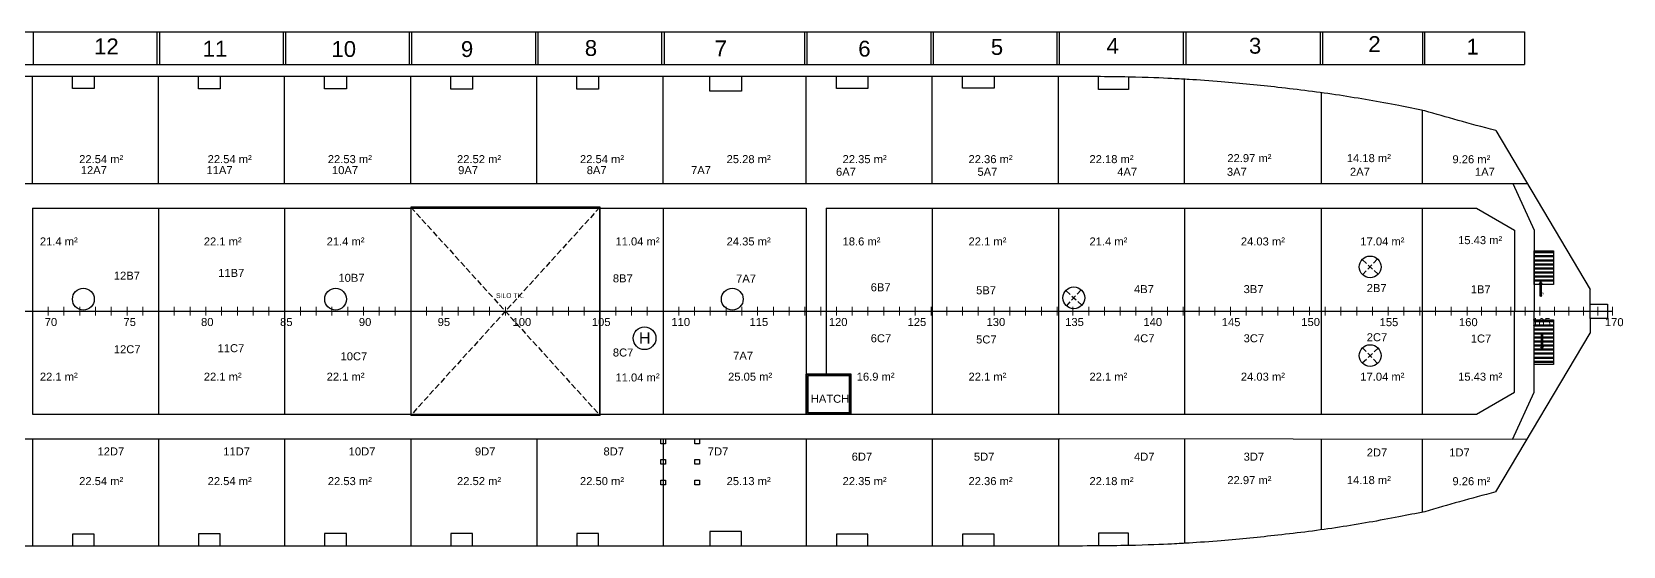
# Model space of a CAD drawing. Header units: inches. Extents: x 2 to 104, y 2 to 23.
# Drawn here: x 38.6 to 104.2, y 1.5 to 22.7 of the extents above; entities that cross this region are included whole.
import ezdxf

# ---------------------------------------------------------------- set-up
doc = ezdxf.new("R2010")
doc.units = ezdxf.units.IN
doc.header["$MEASUREMENT"] = 0
doc.linetypes.add('ACAD_ISO02W100', pattern=[15, 12, -3])
for name, color, linetype in [('deck 4', 7, 'Continuous'), ('Layer1', 10, 'Continuous'), ('PDF_INER2', 7, 'Continuous'), ('PDF_out line', 7, 'Continuous'), ('STATIONS', 7, 'Continuous')]:
    doc.layers.add(name, color=color, linetype=linetype)
doc.styles.get("Standard").update_dxf_attribs({"font": 'arial.ttf'})

msp = doc.modelspace()

# ---------------------------------------------------------------- hatches: boundary and pattern name
at = {"layer": 'PDF_INER2'}
h = msp.add_hatch(color=7, dxfattribs=at)
h.dxf.hatch_style = 1
h.paths.add_polyline_path([(100.818, 11.822), (100.843, 11.822), (100.868, 11.822), (100.868, 12.327), (100.894, 12.327), (100.843, 12.421), (100.793, 12.327), (100.818, 12.327)])
h = msp.add_hatch(color=7, dxfattribs=at)
h.dxf.hatch_style = 1
h.paths.add_polyline_path([(100.856, 10.239), (100.882, 10.239), (100.907, 10.239), (100.907, 9.735), (100.932, 9.735), (100.882, 9.641), (100.831, 9.735), (100.856, 9.735)])

# ---------------------------------------------------------------- linework, layer by layer
at = {"color": 8}
for p, q in [((7.519, 22.739, 0), (100.168, 22.739, 0)), ((38.698, 21.389, 0), (38.698, 22.739, 0)), ((43.798, 21.389, 0), (43.798, 22.739, 0)), ((43.898, 21.389, 0), (43.898, 22.739, 0)), ((48.998, 21.389, 0), (48.998, 22.739, 0)), ((49.098, 21.389, 0), (49.098, 22.739, 0)), ((54.199, 21.389, 0), (54.199, 22.739, 0)), ((54.298, 21.389, 0), (54.298, 22.739, 0)), ((59.398, 21.389, 0), (59.398, 22.739, 0)), ((59.498, 21.389, 0), (59.498, 22.739, 0)), ((64.604, 21.389, 0), (64.604, 22.739, 0)), ((64.704, 21.389, 0), (64.704, 22.739, 0)), ((70.498, 21.389, 0), (70.498, 22.739, 0)), ((70.598, 21.389, 0), (70.598, 22.739, 0)), ((75.698, 21.389, 0), (75.698, 22.739, 0)), ((75.798, 21.389, 0), (75.798, 22.739, 0)), ((80.898, 21.389, 0), (80.898, 22.739, 0)), ((80.998, 21.389, 0), (80.998, 22.739, 0)), ((86.102, 21.389, 0), (86.102, 22.739, 0)), ((86.202, 22.739, 0), (86.202, 21.389, 0)), ((91.753, 21.389, 0), (91.753, 22.739, 0)), ((91.853, 21.389, 0), (91.853, 22.739, 0)), ((95.961, 22.739, 0), (95.961, 21.389, 0)), ((96.061, 21.389, 0), (96.061, 22.739, 0)), ((100.168, 22.739, 0), (100.168, 21.389, 0)), ((7.519, 21.389, 0), (100.168, 21.389, 0))]:
    msp.add_line(p, q, dxfattribs=at)
at = {"color": 7}
for p, q in [((40.294, 20.398, 0), (40.294, 20.896, 0)), ((40.294, 20.398, 0), (40.294, 20.896, 0)), ((45.494, 20.389, 0), (45.494, 20.897, 0)), ((45.494, 20.389, 0), (45.494, 20.897, 0)), ((50.694, 20.382, 0), (50.694, 20.897, 0)), ((50.694, 20.382, 0), (50.694, 20.897, 0)), ((55.894, 20.375, 0), (55.894, 20.897, 0)), ((55.894, 20.375, 0), (55.894, 20.77, 0)), ((61.094, 20.37, 0), (61.094, 20.897, 0)), ((61.094, 20.37, 0), (61.094, 20.897, 0)), ((66.581, 20.293, 0), (66.581, 20.897, 0)), ((66.581, 20.293, 0), (66.581, 20.897, 0)), ((71.796, 20.404, 0), (71.796, 20.897, 0)), ((71.796, 20.404, 0), (71.796, 20.897, 0)), ((77.003, 20.406, 0), (77.003, 20.898, 0)), ((77.003, 20.406, 0), (77.003, 20.898, 0)), ((82.603, 20.361, 0), (82.603, 20.887, 0)), ((82.603, 20.361, 0), (82.603, 20.887, 0)), ((99.693, 16.474, 0), (100.563, 14.544, 0)), ((98.193, 15.451, 0), (99.763, 14.544, 0)), ((99.763, 14.544, 0), (99.763, 11.201, 0)), ((100.563, 14.544, 0), (100.563, 11.201, 0)), ((100.563, 12.301, 0), (100.563, 13.701, 0)), ((100.563, 13.701, 0), (101.363, 13.701, 0)), ((101.363, 13.65, 0), (100.563, 13.65, 0)), ((101.363, 13.609, 0), (100.563, 13.609, 0)), ((101.363, 13.483, 0), (100.563, 13.483, 0)), ((101.363, 13.442, 0), (100.563, 13.442, 0)), ((101.363, 13.316, 0), (100.563, 13.316, 0)), ((101.363, 13.275, 0), (100.563, 13.275, 0)), ((101.363, 13.149, 0), (100.563, 13.149, 0)), ((101.363, 13.701, 0), (101.363, 12.301, 0)), ((101.363, 13.108, 0), (100.563, 13.108, 0)), ((101.363, 12.982, 0), (100.563, 12.982, 0)), ((101.363, 12.941, 0), (100.563, 12.941, 0)), ((101.363, 12.816, 0), (100.563, 12.816, 0)), ((101.363, 12.774, 0), (100.563, 12.774, 0)), ((101.363, 12.649, 0), (100.563, 12.649, 0)), ((101.363, 12.607, 0), (100.563, 12.607, 0)), ((101.363, 12.482, 0), (100.563, 12.482, 0)), ((101.363, 12.441, 0), (100.563, 12.441, 0)), ((101.363, 12.301, 0), (100.563, 12.301, 0)), ((102.882, 11.501, 0), (102.882, 12.101, 0)), ((99.763, 7.859, 0), (99.763, 11.201, 0)), ((100.563, 7.859, 0), (100.563, 11.201, 0)), ((100.563, 9.001, 0), (100.563, 10.851, 0)), ((100.563, 10.851, 0), (101.363, 10.851, 0)), ((101.363, 10.8, 0), (100.563, 10.8, 0)), ((101.363, 10.759, 0), (100.563, 10.759, 0)), ((101.363, 10.633, 0), (100.563, 10.633, 0)), ((101.363, 10.592, 0), (100.563, 10.592, 0)), ((101.363, 10.851, 0), (101.363, 9.001, 0)), ((102.882, 10.901, 0), (102.882, 10.301, 0)), ((101.363, 10.466, 0), (100.563, 10.466, 0)), ((101.363, 10.425, 0), (100.563, 10.425, 0)), ((101.363, 10.299, 0), (100.563, 10.299, 0)), ((101.363, 10.258, 0), (100.563, 10.258, 0)), ((101.363, 10.132, 0), (100.563, 10.132, 0)), ((101.363, 10.091, 0), (100.563, 10.091, 0)), ((101.363, 9.966, 0), (100.563, 9.966, 0)), ((101.363, 9.924, 0), (100.563, 9.924, 0)), ((101.363, 9.799, 0), (100.563, 9.799, 0)), ((101.363, 9.757, 0), (100.563, 9.757, 0)), ((101.363, 9.632, 0), (100.563, 9.632, 0)), ((101.363, 9.591, 0), (100.563, 9.591, 0)), ((101.363, 9.465, 0), (100.563, 9.465, 0)), ((101.363, 9.424, 0), (100.563, 9.424, 0)), ((101.363, 9.298, 0), (100.563, 9.298, 0)), ((101.363, 9.257, 0), (100.563, 9.257, 0)), ((101.363, 9.131, 0), (100.563, 9.131, 0)), ((101.363, 9.09, 0), (100.563, 9.09, 0)), ((101.363, 9.001, 0), (100.563, 9.001, 0)), ((98.193, 6.951, 0), (99.763, 7.859, 0)), ((99.678, 5.904, 0), (100.563, 7.859, 0)), ((40.294, 2.004, 0), (40.294, 1.506, 0)), ((40.294, 2.004, 0), (40.294, 1.506, 0)), ((45.494, 2.013, 0), (45.494, 1.506, 0)), ((45.494, 2.013, 0), (45.494, 1.506, 0)), ((50.694, 2.021, 0), (50.694, 1.506, 0)), ((50.694, 2.021, 0), (50.694, 1.506, 0)), ((55.894, 2.027, 0), (55.894, 1.633, 0)), ((55.894, 2.027, 0), (55.894, 1.506, 0)), ((61.094, 2.033, 0), (61.094, 1.506, 0)), ((61.094, 2.033, 0), (61.094, 1.506, 0)), ((66.581, 2.109, 0), (66.581, 1.506, 0)), ((66.581, 2.109, 0), (66.581, 1.506, 0)), ((71.796, 1.999, 0), (71.796, 1.506, 0)), ((71.796, 1.999, 0), (71.796, 1.506, 0)), ((77.003, 1.996, 0), (77.003, 1.505, 0)), ((77.003, 1.996, 0), (77.003, 1.505, 0)), ((82.603, 2.046, 0), (82.603, 1.516, 0)), ((82.603, 2.046, 0), (82.603, 1.516, 0))]:
    msp.add_line(p, q, dxfattribs=at)
for p, q in [((71.37, 15.451), (71.37, 8.546, 0)), ((71.37, 7.016), (71.37, 6.951))]:
    msp.add_line(p, q)
at = {"elevation": 0}
msp.add_lwpolyline([(102.879, 11.501), (103.593, 11.501), (103.593, 10.901), (102.879, 10.901)], close=True, dxfattribs=at)
at = {"color": 7, "elevation": 0}
for points in [[(64.555, 5.932), (64.752, 5.932), (64.752, 5.734), (64.555, 5.734)], [(65.955, 5.932), (66.152, 5.932), (66.152, 5.734), (65.955, 5.734)], [(64.555, 5.082), (64.752, 5.082), (64.752, 4.884), (64.555, 4.884)], [(65.955, 5.082), (66.152, 5.082), (66.152, 4.884), (65.955, 4.884)], [(64.555, 4.232), (64.752, 4.232), (64.752, 4.034), (64.555, 4.034)], [(65.955, 4.232), (66.152, 4.232), (66.152, 4.034), (65.955, 4.034)]]:
    msp.add_lwpolyline(points, close=True, dxfattribs=at)
at = {"color": 7}
for points in [[(41.194, 20.896, 0), (41.194, 20.398, 0), (40.294, 20.398, 0)], [(41.194, 20.896, 0), (41.194, 20.398, 0), (40.294, 20.398, 0)], [(46.394, 20.897, 0), (46.394, 20.389, 0), (45.494, 20.389, 0)], [(46.394, 20.897, 0), (46.394, 20.389, 0), (45.494, 20.389, 0)], [(51.594, 20.897, 0), (51.594, 20.382, 0), (50.694, 20.382, 0)], [(51.594, 20.897, 0), (51.594, 20.382, 0), (50.694, 20.382, 0)], [(56.794, 20.897, 0), (56.794, 20.375, 0), (55.894, 20.375, 0)], [(56.794, 20.897, 0), (56.794, 20.375, 0), (55.894, 20.375, 0)], [(61.994, 20.897, 0), (61.994, 20.37, 0), (61.094, 20.37, 0)], [(61.994, 20.897, 0), (61.994, 20.37, 0), (61.094, 20.37, 0)], [(67.881, 20.897, 0), (67.881, 20.293, 0), (66.581, 20.293, 0)], [(67.881, 20.897, 0), (67.881, 20.293, 0), (66.581, 20.293, 0)], [(73.096, 20.897, 0), (73.096, 20.404, 0), (71.796, 20.404, 0)], [(73.096, 20.897, 0), (73.096, 20.404, 0), (71.796, 20.404, 0)], [(78.303, 20.896, 0), (78.303, 20.406, 0), (77.003, 20.406, 0)], [(78.303, 20.896, 0), (78.303, 20.406, 0), (77.003, 20.406, 0)], [(83.844, 20.871, 0), (83.843, 20.361, 0), (82.603, 20.361, 0)], [(83.844, 20.871, 0), (83.843, 20.361, 0), (82.603, 20.361, 0)], [(41.194, 1.506, 0), (41.194, 2.004, 0), (40.294, 2.004, 0)], [(41.194, 1.506, 0), (41.194, 2.004, 0), (40.294, 2.004, 0)], [(46.394, 1.506, 0), (46.394, 2.013, 0), (45.494, 2.013, 0)], [(46.394, 1.506, 0), (46.394, 2.013, 0), (45.494, 2.013, 0)], [(51.594, 1.506, 0), (51.594, 2.021, 0), (50.694, 2.021, 0)], [(51.594, 1.506, 0), (51.594, 2.021, 0), (50.694, 2.021, 0)], [(56.794, 1.506, 0), (56.794, 2.027, 0), (55.894, 2.027, 0)], [(56.794, 1.506, 0), (56.794, 2.027, 0), (55.894, 2.027, 0)], [(61.994, 1.506, 0), (61.994, 2.033, 0), (61.094, 2.033, 0)], [(61.994, 1.506, 0), (61.994, 2.033, 0), (61.094, 2.033, 0)], [(67.881, 1.506, 0), (67.881, 2.109, 0), (66.581, 2.109, 0)], [(67.881, 1.506, 0), (67.881, 2.109, 0), (66.581, 2.109, 0)], [(73.096, 1.506, 0), (73.096, 1.999, 0), (71.796, 1.999, 0)], [(73.096, 1.506, 0), (73.096, 1.999, 0), (71.796, 1.999, 0)], [(78.303, 1.506, 0), (78.303, 1.996, 0), (77.003, 1.996, 0)], [(78.303, 1.506, 0), (78.303, 1.996, 0), (77.003, 1.996, 0)], [(83.844, 1.537, 0), (83.843, 2.046, 0), (82.603, 2.046, 0)], [(83.844, 1.537, 0), (83.843, 2.046, 0), (82.603, 2.046, 0)]]:
    msp.add_polyline3d(points, dxfattribs=at)
at = {"color": 1}
msp.add_circle((63.887, 10.086), 0.469, dxfattribs=at)
for points, knots in [([(98.984, 18.657, 0), (97.846, 18.959, 0), (96.947, 19.214, 0), (96.056, 19.477, 0), (95.697, 19.558, 0), (94.529, 19.78, 0), (92.522, 20.143, 0), (90.059, 20.447, 0), (88.047, 20.651, 0), (86.477, 20.763, 0), (85.703, 20.806, 0), (84.056, 20.882, 0), (82.018, 20.892, 0), (80.998, 20.897, 0), (80.876, 20.9, 0), (79.836, 20.896, 0), (79.107, 20.896, 0), (78.956, 20.896, 0), (77.898, 20.896, 0), (76.031, 20.897, 0), (73.344, 20.897, 0), (69.531, 20.897, 0), (64.609, 20.897, 0), (56.985, 20.897, 0), (47.773, 20.897, 0), (38.054, 20.896, 0), (31.945, 20.897, 0), (29.479, 20.898, 0), (26.334, 20.901, 0), (19.71, 20.9, 0), (15.968, 20.896, 0), (12.719, 20.898, 0), (10.119, 20.847, 0), (9.034, 20.795, 0), (8.223, 20.745, 0), (6.856, 20.632, 0), (6.215, 20.572, 0)], [0.57801, 0.57801, 0.57801, 0.57801, 3.117705, 3.117705, 3.125292, 4.21323, 6.699021, 9.253154, 11.602, 12.931142, 13.653048, 14.543904, 15.43476, 15.43476, 15.43476, 18.496578, 18.553968, 18.685235, 18.948918, 21.727116, 24.285105, 27.009831, 33.168953, 39.048727, 49.882385, 60.806034, 68.206518, 68.206518, 68.206518, 68.740122, 69.740122, 70.740122, 71.740122, 72.740122, 73.740122, 74.399517, 74.399517, 74.399517, 74.399517]), ([(98.984, 3.746, 0), (97.938, 3.463, 0), (97.034, 3.213, 0), (96.061, 2.926, 0), (96.058, 2.926, 0), (96.056, 2.926, 0), (96.053, 2.925, 0), (95.697, 2.854, 0), (94.529, 2.622, 0), (92.522, 2.26, 0), (90.059, 1.955, 0), (88.047, 1.751, 0), (86.477, 1.639, 0), (85.703, 1.596, 0), (84.056, 1.521, 0), (82.018, 1.51, 0), (80.998, 1.505, 0), (80.876, 1.503, 0), (79.836, 1.506, 0), (79.107, 1.506, 0), (78.956, 1.506, 0), (77.898, 1.506, 0), (76.031, 1.506, 0), (73.344, 1.506, 0), (69.531, 1.506, 0), (64.609, 1.506, 0), (56.985, 1.506, 0), (47.773, 1.506, 0), (38.054, 1.507, 0), (31.945, 1.505, 0), (29.479, 1.505, 0), (26.334, 1.502, 0), (19.71, 1.503, 0), (15.968, 1.507, 0), (12.719, 1.505, 0), (10.119, 1.556, 0), (9.034, 1.607, 0), (8.223, 1.657, 0), (6.856, 1.771, 0), (6.215, 1.83, 0)], [0.577999, 0.577999, 0.577999, 0.577999, 3.117705, 3.117705, 3.117705, 3.125292, 3.125292, 3.125292, 4.21323, 6.699021, 9.253154, 11.602, 12.931142, 13.653048, 14.543904, 15.43476, 15.43476, 15.43476, 18.496578, 18.553968, 18.685235, 18.948918, 21.727116, 24.285105, 27.009831, 33.168953, 39.048727, 49.882385, 60.806034, 68.206518, 68.206518, 68.206518, 68.740122, 69.740122, 70.740122, 71.740122, 72.740122, 73.740122, 74.399517, 74.399517, 74.399517, 74.399517])]:
    msp.add_open_spline(points, degree=3, knots=knots)
at = {"layer": 'deck 4', "color": 7}
for p, q in [((38.648, 16.474, 0), (38.648, 20.896, 0)), ((43.848, 16.474, 0), (43.848, 20.896, 0)), ((49.048, 16.474, 0), (49.048, 20.897, 0)), ((54.248, 16.474, 0), (54.248, 20.897, 0)), ((59.448, 16.474, 0), (59.448, 20.897, 0)), ((64.654, 16.474, 0), (64.654, 20.897, 0)), ((70.548, 16.474, 0), (70.548, 20.897, 0)), ((75.748, 16.474, 0), (75.748, 20.897, 0)), ((80.948, 16.474, 0), (80.948, 20.897, 0)), ((86.148, 16.474, 0), (86.148, 20.786, 0)), ((91.803, 16.474, 0), (91.803, 20.223, 0)), ((95.963, 16.474, 0), (95.963, 19.498, 0)), ((98.984, 18.657, 0), (102.882, 12.101, 0)), ((7.469, 16.474, 0), (100.281, 16.474, 0)), ((38.648, 15.451, 0), (62.053, 15.451, 0)), ((38.648, 15.451, 0), (38.648, 6.951, 0)), ((43.848, 15.451, 0), (43.848, 6.951, 0)), ((49.048, 15.451, 0), (49.048, 6.951, 0)), ((54.244, 15.501, 0), (54.244, 6.901, 0)), ((62.043, 6.901, 0), (62.044, 15.501, 0)), ((62.053, 15.451, 0), (70.548, 15.451, 0)), ((64.654, 15.451, 0), (64.654, 6.951, 0)), ((70.548, 15.451, 0), (70.548, 6.951, 0)), ((71.37, 15.451, 0), (98.193, 15.451, 0)), ((75.748, 15.451, 0), (75.748, 6.951, 0)), ((80.948, 15.451, 0), (80.948, 6.951, 0)), ((86.148, 15.451, 0), (86.148, 6.951, 0)), ((91.803, 6.951, 0), (91.803, 15.451, 0)), ((95.963, 6.951, 0), (95.963, 15.451, 0)), ((98.984, 3.746, 0), (102.882, 10.301, 0)), ((71.848, 8.556, 0), (70.603, 8.556, 0)), ((70.603, 8.556, 0), (70.603, 7.051, 0)), ((70.603, 8.556, 0), (72.353, 8.556, 0)), ((71.848, 8.556, 0), (70.603, 8.556, 0)), ((70.603, 8.556, 0), (70.603, 7.051, 0)), ((70.603, 8.556, 0), (72.353, 8.556, 0)), ((38.648, 6.951, 0), (62.053, 6.951, 0)), ((62.053, 6.951, 0), (98.193, 6.951, 0)), ((70.548, 6.961, 0), (72.391, 6.961, 0)), ((70.548, 6.961, 0), (72.391, 6.961, 0)), ((70.548, 6.951, 0), (72.401, 6.951, 0)), ((70.548, 6.951, 0), (72.401, 6.951, 0)), ((70.603, 7.006, 0), (72.353, 7.006, 0)), ((70.603, 7.006, 0), (72.353, 7.006, 0)), ((7.469, 5.932, 0), (80.998, 5.932, 0)), ((38.648, 5.932, 0), (38.648, 1.506, 0)), ((43.848, 5.932, 0), (43.848, 1.506, 0)), ((49.048, 5.932, 0), (49.048, 1.506, 0)), ((54.248, 5.932, 0), (54.248, 1.506, 0)), ((59.448, 5.932, 0), (59.448, 1.506, 0)), ((64.654, 5.932, 0), (64.654, 1.506, 0)), ((70.548, 5.932, 0), (70.548, 1.506, 0)), ((75.748, 5.932, 0), (75.748, 1.506, 0)), ((80.948, 5.932, 0), (80.948, 1.505, 0)), ((100.268, 5.906, 0), (80.998, 5.932, 0)), ((86.148, 5.924, 0), (86.148, 1.621, 0)), ((91.803, 2.187, 0), (91.803, 5.916, 0)), ((95.963, 2.907, 0), (95.963, 5.91, 0))]:
    msp.add_line(p, q, dxfattribs=at)
at = {"layer": 'deck 4', "color": 7, "linetype": 'Continuous'}
for p, q in [((62.053, 15.501, 0), (54.244, 15.501, 0)), ((54.253, 15.501, 0), (54.253, 6.901, 0)), ((54.253, 15.493, 0), (62.044, 15.493, 0)), ((62.053, 6.901, 0), (62.053, 15.501, 0)), ((72.401, 8.611, 0), (70.548, 8.611, 0)), ((70.548, 8.611, 0), (72.401, 8.611, 0)), ((72.401, 8.611, 0), (70.548, 8.611, 0)), ((70.548, 8.611, 0), (72.401, 8.611, 0)), ((70.548, 8.016, 0), (70.548, 8.611, 0)), ((70.548, 6.951, 0), (70.548, 8.611, 0)), ((70.548, 8.601, 0), (72.401, 8.601, 0)), ((72.401, 8.601, 0), (70.548, 8.601, 0)), ((70.548, 8.601, 0), (72.401, 8.601, 0)), ((72.401, 8.601, 0), (70.548, 8.601, 0)), ((70.558, 6.951, 0), (70.558, 8.611, 0)), ((70.558, 6.951, 0), (70.558, 8.611, 0)), ((70.603, 8.556, 0), (70.603, 7.006, 0)), ((72.343, 8.556, 0), (70.603, 8.556, 0)), ((70.603, 8.556, 0), (70.603, 7.006, 0)), ((72.343, 8.556, 0), (70.603, 8.556, 0)), ((70.603, 8.546, 0), (72.343, 8.546, 0)), ((70.603, 8.546, 0), (72.343, 8.546, 0)), ((70.613, 8.546, 0), (70.613, 7.006, 0)), ((70.613, 8.546, 0), (70.613, 7.006, 0)), ((72.343, 7.016, 0), (72.343, 8.556, 0)), ((72.343, 7.016, 0), (72.343, 8.556, 0)), ((72.353, 8.556, 0), (72.353, 7.051, 0)), ((72.353, 8.556, 0), (72.353, 7.006, 0)), ((72.353, 8.556, 0), (72.353, 7.051, 0)), ((72.353, 8.556, 0), (72.353, 7.006, 0)), ((72.391, 8.016, 0), (72.391, 8.611, 0)), ((72.391, 8.016, 0), (72.391, 8.611, 0)), ((72.401, 8.016, 0), (72.401, 8.611, 0)), ((72.401, 8.016, 0), (72.401, 8.611, 0)), ((72.391, 7.296, 0), (72.391, 8.016, 0)), ((72.391, 7.296, 0), (72.391, 8.016, 0)), ((72.401, 7.296, 0), (72.401, 8.016, 0)), ((72.401, 7.296, 0), (72.401, 8.016, 0)), ((72.391, 6.951, 0), (72.391, 7.296, 0)), ((72.391, 6.951, 0), (72.391, 7.296, 0)), ((72.401, 6.951, 0), (72.401, 7.296, 0)), ((72.401, 6.951, 0), (72.401, 7.296, 0)), ((62.053, 6.901, 0), (54.244, 6.901, 0)), ((54.253, 6.911, 0), (62.043, 6.911, 0)), ((70.613, 7.016, 0), (72.343, 7.016, 0)), ((70.613, 7.016, 0), (72.343, 7.016, 0))]:
    msp.add_line(p, q, dxfattribs=at)
at = {"layer": 'deck 4', "color": 7}
for centre in [(93.803, 13.031, 0), (40.749, 11.702, 0), (51.148, 11.702, 0), (67.504, 11.702, 0), (81.586, 11.756, 0), (93.803, 9.371, 0)]:
    msp.add_circle(centre, 0.45, dxfattribs=at)
at = {"layer": 'Layer1', "color": 7, "linetype": 'ACAD_ISO02W100', "ltscale": 0.02}
for p, q in [((54.253, 15.493, 0), (62.043, 6.911, 0)), ((62.044, 15.493, 0), (54.253, 6.911, 0))]:
    msp.add_line(p, q, dxfattribs=at)
at = {"layer": 'PDF_INER2', "color": 7}
for p, q in [((100.793, 12.327, 0), (100.843, 12.421, 0)), ((100.818, 11.822, 0), (100.818, 12.327, 0)), ((100.843, 11.822, 0), (100.818, 11.822, 0)), ((100.894, 12.327, 0), (100.843, 12.421, 0)), ((100.843, 11.822, 0), (100.868, 11.822, 0)), ((100.868, 11.822, 0), (100.868, 12.327, 0)), ((100.882, 10.239, 0), (100.856, 10.239, 0)), ((100.856, 10.239, 0), (100.856, 9.735, 0)), ((100.882, 10.239, 0), (100.907, 10.239, 0)), ((100.907, 10.239, 0), (100.907, 9.735, 0)), ((100.831, 9.735, 0), (100.882, 9.641, 0)), ((100.932, 9.735, 0), (100.882, 9.641, 0))]:
    msp.add_line(p, q, dxfattribs=at)
at = {"layer": 'PDF_out line', "color": 7, "linetype": 'ACAD_ISO02W100', "ltscale": 0.02}
for p, q in [((93.469, 13.333, 0), (94.138, 12.73, 0)), ((94.112, 13.359, 0), (93.494, 12.704, 0)), ((81.252, 12.058, 0), (81.921, 11.455, 0)), ((81.895, 12.084, 0), (81.278, 11.429, 0)), ((93.469, 9.07, 0), (94.138, 9.672, 0)), ((94.112, 9.044, 0), (93.494, 9.698, 0))]:
    msp.add_line(p, q, dxfattribs=at)
at = {"layer": 'STATIONS', "color": 7}
msp.add_line((5.499, 11.201, 0), (103.799, 11.201, 0), dxfattribs=at)
at = {"layer": 'STATIONS', "color": 7, "lineweight": 20, "elevation": 0}
for points in [[(38.649, 11.027), (38.649, 11.389)], [(39.299, 11.027), (39.299, 11.389)], [(39.949, 11.027), (39.949, 11.389)], [(40.599, 11.027), (40.599, 11.389)], [(41.249, 11.027), (41.249, 11.389)], [(41.899, 11.027), (41.899, 11.389)], [(42.549, 11.027), (42.549, 11.389)], [(43.199, 11.027), (43.199, 11.389)], [(43.849, 11.027), (43.849, 11.389)], [(44.499, 11.027), (44.499, 11.389)], [(45.149, 11.027), (45.149, 11.389)], [(45.799, 11.027), (45.799, 11.389)], [(46.449, 11.027), (46.449, 11.389)], [(47.099, 11.027), (47.099, 11.389)], [(47.749, 11.027), (47.749, 11.389)], [(48.399, 11.027), (48.399, 11.389)], [(49.049, 11.027), (49.049, 11.389)], [(49.699, 11.027), (49.699, 11.389)], [(50.349, 11.027), (50.349, 11.389)], [(50.999, 11.027), (50.999, 11.389)], [(51.649, 11.027), (51.649, 11.389)], [(52.299, 11.027), (52.299, 11.389)], [(52.949, 11.027), (52.949, 11.389)], [(53.599, 11.027), (53.599, 11.389)], [(54.249, 11.027), (54.249, 11.389)], [(54.899, 11.027), (54.899, 11.389)], [(55.549, 11.027), (55.549, 11.389)], [(56.199, 11.027), (56.199, 11.389)], [(56.849, 11.027), (56.849, 11.389)], [(57.499, 11.027), (57.499, 11.389)], [(58.149, 11.027), (58.149, 11.389)], [(58.799, 11.027), (58.799, 11.389)], [(59.449, 11.027), (59.449, 11.389)], [(60.099, 11.027), (60.099, 11.389)], [(60.749, 11.027), (60.749, 11.389)], [(61.399, 11.027), (61.399, 11.389)], [(62.049, 11.027), (62.049, 11.389)], [(62.699, 11.027), (62.699, 11.389)], [(63.349, 11.027), (63.349, 11.389)], [(63.999, 11.027), (63.999, 11.389)], [(64.649, 11.027), (64.649, 11.389)], [(65.299, 11.027), (65.299, 11.389)], [(65.949, 11.027), (65.949, 11.389)], [(66.599, 11.027), (66.599, 11.389)], [(67.249, 11.027), (67.249, 11.389)], [(67.899, 11.027), (67.899, 11.389)], [(68.549, 11.027), (68.549, 11.389)], [(69.199, 11.027), (69.199, 11.389)], [(69.849, 11.027), (69.849, 11.389)], [(70.499, 11.027), (70.499, 11.389)], [(71.149, 11.027), (71.149, 11.389)], [(71.799, 11.027), (71.799, 11.389)], [(72.449, 11.027), (72.449, 11.389)], [(73.099, 11.027), (73.099, 11.389)], [(73.749, 11.027), (73.749, 11.389)], [(74.399, 11.027), (74.399, 11.389)], [(75.049, 11.027), (75.049, 11.389)], [(75.699, 11.027), (75.699, 11.389)], [(76.349, 11.027), (76.349, 11.389)], [(76.999, 11.027), (76.999, 11.389)], [(77.649, 11.027), (77.649, 11.389)], [(78.299, 11.027), (78.299, 11.389)], [(78.949, 11.027), (78.949, 11.389)], [(79.599, 11.027), (79.599, 11.389)], [(80.249, 11.027), (80.249, 11.389)], [(80.899, 11.027), (80.899, 11.389)], [(81.549, 11.027), (81.549, 11.389)], [(82.199, 11.027), (82.199, 11.389)], [(82.849, 11.027), (82.849, 11.389)], [(83.499, 11.027), (83.499, 11.389)], [(84.149, 11.027), (84.149, 11.389)], [(84.799, 11.027), (84.799, 11.389)], [(85.449, 11.027), (85.449, 11.389)], [(86.099, 11.027), (86.099, 11.389)], [(86.749, 11.027), (86.749, 11.389)], [(87.399, 11.027), (87.399, 11.389)], [(88.049, 11.027), (88.049, 11.389)], [(88.699, 11.027), (88.699, 11.389)], [(89.349, 11.027), (89.349, 11.389)], [(89.999, 11.027), (89.999, 11.389)], [(90.649, 11.027), (90.649, 11.389)], [(91.299, 11.027), (91.299, 11.389)], [(91.949, 11.027), (91.949, 11.389)], [(92.599, 11.027), (92.599, 11.389)], [(93.249, 11.027), (93.249, 11.389)], [(93.899, 11.027), (93.899, 11.389)], [(94.549, 11.027), (94.549, 11.389)], [(95.199, 11.027), (95.199, 11.389)], [(95.849, 11.027), (95.849, 11.389)], [(96.499, 11.027), (96.499, 11.389)], [(96.499, 11.02), (96.499, 11.382)], [(97.149, 11.027), (97.149, 11.389)], [(97.149, 11.02), (97.149, 11.382)], [(97.799, 11.02), (97.799, 11.382)], [(98.399, 11.02), (98.399, 11.382)], [(98.999, 11.02), (98.999, 11.382)], [(99.599, 11.02), (99.599, 11.382)], [(100.199, 11.02), (100.199, 11.382)], [(100.799, 11.02), (100.799, 11.382)], [(101.399, 11.02), (101.399, 11.382)], [(101.999, 11.02), (101.999, 11.382)], [(102.599, 11.02), (102.599, 11.382)], [(103.199, 11.02), (103.199, 11.382)], [(103.799, 11.02), (103.799, 11.382)]]:
    msp.add_lwpolyline(points, dxfattribs=at)

# ---------------------------------------------------------------- texts
at = {"color": 1}
msp.add_text('H', height=0.469, dxfattribs=at).set_placement((63.659, 9.862))
at = {"color": 8, "char_height": 0.65414, "attachment_point": 3}
for s, insert in [('\\pxsm1.5,qc;12', (44.573, 22.465)), ('\\pxsm1.5,qc;11', (49.049, 22.369, 0)), ('\\pxsm1.5,qc;10', (54.359, 22.355, 0)), ('\\pxsm1.5,qc;9', (59.445, 22.352, 0)), ('\\pxsm1.5,qc;8', (64.553, 22.397, 0)), ('\\pxsm1.5,qc;7', (69.908, 22.38, 0)), ('\\pxsm1.5,qc;6', (75.827, 22.368, 0)), ('\\pxsm1.5,qc;5', (81.293, 22.438, 0)), ('\\pxsm1.5,qc;4', (86.065, 22.485, 0)), ('\\pxsm1.5,qc;3', (91.936, 22.49, 0)), ('\\pxsm1.5,qc;2', (96.858, 22.558, 0)), ('\\pxsm1.5,qc;1', (100.909, 22.454, 0))]:
    msp.add_mtext_dynamic_manual_height_columns(s, width=5.74991, gutter_width=3.271, heights=[0.875], dxfattribs=dict(at, insert=insert))
at = {"color": 7, "attachment_point": 1}
for s, width, insert, char_height in [('22.54 m²', 1.85595, (40.575, 17.646, 0), 0.33), ('22.54 m²', 1.84684, (45.872, 17.646, 0), 0.33), ('22.53 m²', 1.98351, (50.827, 17.646, 0), 0.33), ('22.52 m²', 2.15664, (56.154, 17.646, 0), 0.33), ('22.54 m²', 2.07242, (61.224, 17.646, 0), 0.33), ('25.28 m²', 1.97401, (67.27, 17.646, 0), 0.33), ('22.35 m²', 1.8556, (72.052, 17.646, 0), 0.33), ('22.36 m²', 1.98292, (77.244, 17.646, 0), 0.33), ('22.18 m²', 2.07386, (82.231, 17.646, 0), 0.33), ('22.97 m²', 2.17389, (87.917, 17.688, 0), 0.33), ('14.18 m²', 2.43204, (92.842, 17.688, 0), 0.33), ('9.26 m²', 1.67372, (97.198, 17.642, 0), 0.33), ('21.4 m²', 1.67372, (38.954, 14.249, 0), 0.33), ('22.1 m²', 1.67372, (45.714, 14.249, 0), 0.33), ('21.4 m²', 1.67372, (50.779, 14.249, 0), 0.33), ('11.04 m²', 1.93552, (62.688, 14.249, 0), 0.33), ('24.35 m²', 1.87392, (67.27, 14.249, 0), 0.33), ('18.6 m²', 1.67372, (72.052, 14.249, 0), 0.33), ('22.1 m²', 1.67372, (77.244, 14.249, 0), 0.33), ('21.4 m²', 1.67372, (82.231, 14.249, 0), 0.33), ('24.03 m²', 1.95092, (88.473, 14.249, 0), 0.33), ('17.04 m²', 1.78931, (93.399, 14.249, 0), 0.33), ('15.43 m²', 2.11403, (97.431, 14.302, 0), 0.33), ('22.1 m²', 1.67372, (38.954, 8.665, 0), 0.33), ('22.1 m²', 1.67372, (45.714, 8.665, 0), 0.33), ('22.1 m²', 1.67372, (50.779, 8.665, 0), 0.33), ('11.04 m²', 1.88932, (62.688, 8.633, 0), 0.33), ('25.05 m²', 1.90472, (67.331, 8.665, 0), 0.33), ('16.9 m²', 1.67372, (72.634, 8.665, 0), 0.33), ('22.1 m²', 1.67372, (77.244, 8.665, 0), 0.33), ('22.1 m²', 1.67372, (82.231, 8.665, 0), 0.33), ('24.03 m²', 2.07412, (88.473, 8.665, 0), 0.33), ('17.04 m²', 1.86662, (93.399, 8.665, 0), 0.33), ('15.43 m²', 2.11403, (97.431, 8.665, 0), 0.33), ('22.54 m²', 1.85595, (40.575, 4.355, 0), 0.33), ('22.54 m²', 1.84684, (45.872, 4.355, 0), 0.33), ('22.53 m²', 1.98351, (50.827, 4.355, 0), 0.33), ('22.52 m²', 2.15664, (56.154, 4.355, 0), 0.33), ('22.5{\\fArial|b0|i0|c178|p34;0} m²', 2.07242, (61.224, 4.355, 0), 0.32997), ('25.{\\fArial|b0|i0|c178|p34;13} m²', 1.97401, (67.27, 4.355, 0), 0.32997), ('22.35 m²', 1.8556, (72.052, 4.355, 0), 0.33), ('22.36 m²', 1.98292, (77.244, 4.355, 0), 0.33), ('22.18 m²', 2.07386, (82.231, 4.355, 0), 0.33), ('22.97 m²', 2.17389, (87.917, 4.396, 0), 0.33), ('14.18 m²', 2.43204, (92.842, 4.396, 0), 0.33), ('9.26 m²', 1.67372, (97.198, 4.351, 0), 0.33)]:
    msp.add_mtext_dynamic_manual_height_columns(s, width=width, gutter_width=1.65, heights=[0], dxfattribs=dict(at, insert=insert, char_height=char_height))
at = {"layer": 'deck 4', "color": 7, "ltscale": 0.1, "insert": (57.764, 11.947, 0), "char_height": 0.2, "attachment_point": 1}
msp.add_mtext_dynamic_manual_height_columns('SILO TK.', width=1.38264, gutter_width=12.5, heights=[0], dxfattribs=at)
at = {"layer": 'PDF_INER2', "color": 7, "char_height": 0.0861, "rotation": 270}
for s, insert, attachment_point in [('do.', (100.967, 11.825, 0), 3), ('UP', (101.005, 10.237, 0), 1)]:
    msp.add_mtext_dynamic_manual_height_columns(s, width=0.0169, gutter_width=0.431, heights=[0], dxfattribs=dict(at, insert=insert, attachment_point=attachment_point))
at = {"layer": 'STATIONS', "color": 30, "true_color": 0xf8991e, "char_height": 0.33, "attachment_point": 1}
for s, heights, insert in [('12A7', [0], (40.642, 17.192)), ('11A7', [0], (45.825, 17.192)), ('10A7', [0], (50.998, 17.192)), ('9A7', [0], (56.202, 17.192)), ('8A7', [0], (61.503, 17.192)), ('7A7', [0], (65.805, 17.192)), ('6A7', [0], (71.781, 17.123, 0)), ('5A7', [0], (77.614, 17.123, 0)), ('4A7', [0], (83.377, 17.123, 0)), ('3A7', [0], (87.897, 17.123, 0)), ('2A7', [0], (92.973, 17.125, 0)), ('1A7', [0], (98.126, 17.125, 0)), ('12B7', [0], (42.004, 12.836)), ('\\pxt3;11B7', [0], (46.308, 12.948)), ('10B7', [0], (51.265, 12.747)), ('8B7', [0.0923], (62.58, 12.725)), ('7A7', [0], (67.663, 12.718)), ('6B7', [0], (73.212, 12.356, 0)), ('5B7', [0.337], (77.558, 12.233, 0)), ('4B7', [0], (84.067, 12.281, 0)), ('3B7', [0.337], (88.587, 12.281, 0)), ('2B7', [0], (93.663, 12.325, 0)), ('1B7', [0], (97.953, 12.272, 0)), ('11C7', [0], (46.282, 9.842)), ('6C7', [0], (73.212, 10.251, 0)), ('5C7', [0], (77.558, 10.202, 0)), ('4C7', [0], (84.067, 10.251, 0)), ('3C7', [0.341], (88.587, 10.251, 0)), ('2C7', [0], (93.663, 10.294, 0)), ('1C7', [0], (97.953, 10.241, 0)), ('12C7', [0], (42.004, 9.798)), ('10C7', [0.341], (51.352, 9.507)), ('8C7', [0], (62.58, 9.664)), ('7A7', [0], (67.541, 9.532)), ('12D7', [0], (41.332, 5.58)), ('11D7', [0], (46.515, 5.58)), ('10D7', [0], (51.688, 5.58)), ('9D7', [0], (56.892, 5.58)), ('8D7', [0], (62.193, 5.58)), ('7D7', [0.259], (66.495, 5.58)), ('6D7', [0], (72.427, 5.365, 0)), ('5D7', [0], (77.466, 5.365, 0)), ('4D7', [0], (84.067, 5.365, 0)), ('3D7', [0], (88.587, 5.365, 0)), ('2D7', [0], (93.663, 5.537, 0)), ('1D7', [0], (97.064, 5.537, 0))]:
    msp.add_mtext_dynamic_manual_height_columns(s, width=1.67372, gutter_width=1.65, heights=heights, dxfattribs=dict(at, insert=insert))
at = {"layer": 'STATIONS', "color": 7, "attachment_point": 1}
for s, width, gutter_width, insert, char_height in [('70', 0.22092, 1.651, (39.155, 10.923, 0), 0.3303), ('75', 0.22092, 1.651, (42.403, 10.923, 0), 0.3303), ('80', 0.22092, 1.651, (45.601, 10.923, 0), 0.3303), ('85', 0.22092, 1.651, (48.86, 10.923, 0), 0.3303), ('90', 0.22092, 1.651, (52.108, 10.923, 0), 0.3303), ('95', 0.22092, 1.651, (55.356, 10.923, 0), 0.3303), ('100', 0.22092, 1.651, (58.444, 10.923, 0), 0.3303), ('105', 0.22092, 1.651, (61.714, 10.923, 0), 0.3303), ('110', 0.22092, 1.651, (64.994, 10.923, 0), 0.3303), ('115', 0.22092, 1.651, (68.214, 10.923, 0), 0.3303), ('120', 0.22092, 1.651, (71.485, 10.923, 0), 0.3303), ('125', 0.22092, 1.651, (74.732, 10.923, 0), 0.3303), ('130', 0.22092, 1.651, (77.989, 10.923, 0), 0.3303), ('135', 0.22092, 1.651, (81.23, 10.923, 0), 0.3303), ('140', 0.22092, 1.651, (84.456, 10.923, 0), 0.3303), ('145', 0.22092, 1.651, (87.685, 10.917, 0), 0.3303), ('150', 0.22092, 1.651, (90.966, 10.923, 0), 0.3303), ('155', 0.22092, 1.651, (94.196, 10.917, 0), 0.3303), ('160', 0.22092, 1.651, (97.467, 10.917, 0), 0.3303), ('165', 0.22092, 1.651, (100.481, 10.917, 0), 0.3303), ('170', 0.22092, 1.651, (103.485, 10.917, 0), 0.3303), ('HATCH', 1.67372, 1.65, (70.74, 7.754, 0), 0.33)]:
    msp.add_mtext_dynamic_manual_height_columns(s, width=width, gutter_width=gutter_width, heights=[0], dxfattribs=dict(at, insert=insert, char_height=char_height))

doc.saveas('drawing.dxf')
